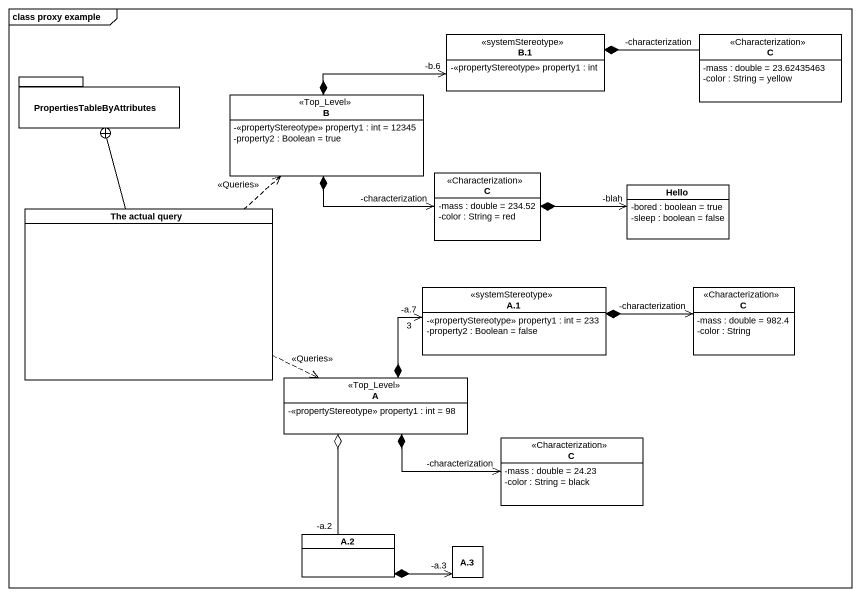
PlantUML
@startuml
mainframe class proxy example
hide circle
hide empty members
skinparam classAttributeIconSize 0
class "B.1" as B_1 <<systemStereotype>> {
  -<<propertyStereotype>> property1 : int
}
class C <<Characterization>> {
  -mass : double = 23.62435463
  -color : String = yellow
}
package PropertiesTableByAttributes {
}
class B <<Top_Level>> {
  -<<propertyStereotype>> property1 : int = 12345
  -property2 : Boolean = true
}
class "C" as C_2 <<Characterization>> {
  -mass : double = 234.52
  -color : String = red
}
class "The actual query" as The_actual_query
class Hello {
  -bored : boolean = true
  -sleep : boolean = false
}
class "A.1" as A_1 <<systemStereotype>> {
  -<<propertyStereotype>> property1 : int = 233
  -property2 : Boolean = false
}
class "C" as C_3 <<Characterization>> {
  -mass : double = 982.4
  -color : String
}
class A <<Top_Level>> {
  -<<propertyStereotype>> property1 : int = 98
}
class "C" as C_4 <<Characterization>> {
  -mass : double = 24.23
  -color : String = black
}
class "A.2" as A_2
class "A.3" as A_3
B_1 *-right- "-characterization" C
B *-right-> "-b.6" B_1
B *-right-> "-characterization" C_2
C_2 *-right-> "-blah" Hello
The_actual_query -up-+ PropertiesTableByAttributes
The_actual_query .up.> B : <<Queries>>
The_actual_query .right.> A : <<Queries>>
A_1 *-right-> "-characterization" C_3
A *-up-> "-a.7\n3" A_1
A *-right-> "-characterization" C_4
A o-- "-a.2" A_2
A_2 *-right-> "-a.3" A_3
@enduml
